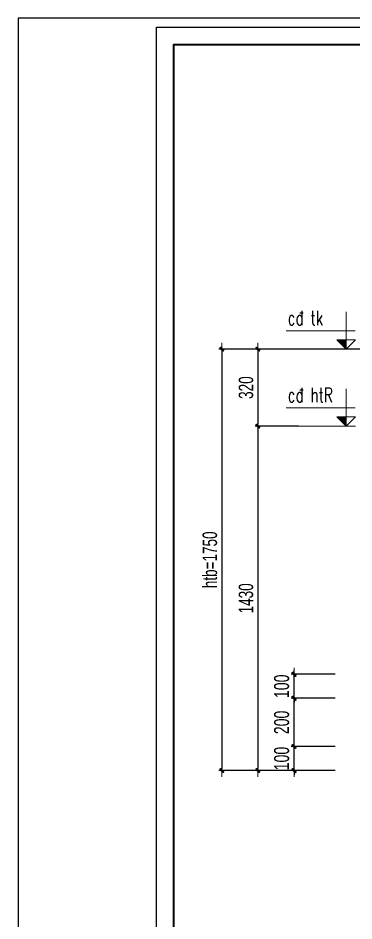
# Model space of a CAD drawing. Header units: inches. Extents: x 2792 to 53517, y -20644 to 27576.
# Drawn here: x 26431 to 27826, y 23204 to 26952 of the extents above; entities that cross this region are included whole.
import ezdxf

# ---------------------------------------------------------------- set-up
doc = ezdxf.new("R2010")
doc.units = ezdxf.units.IN
doc.header["$MEASUREMENT"] = 0
doc.layers.add('ENTTNTHIETKE1', color=2, linetype='Continuous')
doc.layers.add('KHUNGTEN', color=5, linetype='Continuous')
for name, color, linetype, lineweight in [('LC Dim', 8, 'Continuous', 18), ('LC Hatch', 252, 'Continuous', 9), ('LC Khac', 4, 'Continuous', 9), ('LC Text1', 3, 'Continuous', 20), ('THEP', 1, 'Continuous', 35)]:
    doc.layers.add(name, color=color, linetype=linetype, lineweight=lineweight)
doc.styles.add('HOATBIF', font='hoatbif.shx', dxfattribs={"width": 0.7})
doc.styles.add('LC 3', font='vnsimli.shx', dxfattribs={"width": 0.75})
doc.dimstyles.new('1-100(1-25)', dxfattribs={"dimscale": 25, "dimtxt": 2.5, "dimasz": 0.35, "dimexe": 0.5, "dimexo": 0, "dimgap": 0.8, "dimtad": 1, "dimdec": 0, "dimzin": 0, "dimdsep": 46, "dimtxsty": 'HOATBIF', "dimblk1": 'DOT', "dimblk2": 'DOT', "dimsah": 1, "dimcen": -1, "dimdle": 1, "dimclrd": 256, "dimclre": 256, "dimclrt": 4, "dimadec": 3, "dimazin": 2, "dimtfac": 0.333333, "dimtdec": 0, "dimtix": 1, "dimtmove": 2, "dimatfit": 3, "dimldrblk": 'DOT', "dimfxl": 1, "dimtvp": 0.833333, "dimtolj": 1, "dimtzin": 0, "dimarcsym": 0})

# ---------------------------------------------------------------- blocks, each defined once
blk = doc.blocks.new('khung vpn')
at = {"layer": 'Defpoints'}
for p, q in [((52556.46, -4195.446), (52498.758, -4195.446)), ((52498.758, -4195.446), (52498.758, -4235.276))]:
    blk.add_line(p, q, dxfattribs=at)
at = {"layer": 'KHUNGTEN'}
blk.add_lwpolyline([(52556.243, -4234.885), (52502.048, -4234.885), (52502.048, -4195.662), (52556.243, -4195.662)], close=True, dxfattribs=at)
at = {"layer": 'THEP'}
blk.add_lwpolyline([(52555.832, -4234.474), (52502.459, -4234.474), (52502.459, -4196.073), (52555.832, -4196.073)], close=True, dxfattribs=at)
blk = doc.blocks.new('CT')
at = {"layer": 'LC Khac'}
blk.add_hatch(color=252, dxfattribs=at).paths.add_polyline_path([(3.25, 1.6), (1.64, 1.6), (1.64, 0)])
at = {"layer": 'LC Khac', "color": 9, "ltscale": 50}
for p, q in [((0.05, 3.14), (12, 3.14)), ((12.09, 0), (0, 0))]:
    blk.add_line(p, q, dxfattribs=at)
for points in [[(1.64, 6.43), (1.64, 0)], [(1.64, 0), (0.03, 1.6), (1.64, 1.6)], [(1.64, 0), (3.25, 1.6), (1.64, 1.6)]]:
    blk.add_lwpolyline(points, dxfattribs=at)
at = {"layer": 'LC Khac', "color": 3, "style": 'LC 3', "width": 0.75}
blk.add_attdef('CT', (1.91, 3.5), '', height=2.2, dxfattribs=at)
blk = doc.blocks.new('DOT')
at = {"layer": 'LC Dim'}
blk.add_line((-3, 0), (3, 0), dxfattribs=at)
at = {"layer": 'LC Dim', "color": 4}
blk.add_line((-1, -1), (1, 1), dxfattribs=at)
blk.add_lwpolyline([(0.5, 1), (-1, -0.5), (-0.5, -1), (1, 0.5)], close=True, dxfattribs=at)
blk = doc.blocks.new('*D137')
at = {"layer": 'Defpoints', "color": 0, "transparency": 16777216}
for p in [(27856.5, 25578.4, 0), (27427.5, 25258.4), (27596.5, 25258.4, 0)]:
    blk.add_point(p, dxfattribs=at)
at = {"layer": 'LC Dim', "lineweight": -2, "transparency": 16777216}
for p, q in [((27856.5, 25578.4), (27415.5, 25578.4)), ((27427.5, 25570), (27427.5, 25266.8)), ((27596.5, 25258.4), (27415.5, 25258.4))]:
    blk.add_line(p, q, dxfattribs=at)
at = {"layer": 'LC Dim', "lineweight": -2, "transparency": 16777216, "xscale": 8.399999999999999, "yscale": 8.399999999999999, "zscale": 8.399999999999999}
for p, rotation in [((27427.5, 25578.4), 90), ((27427.5, 25258.4), 270)]:
    blk.add_blockref('DOT', p, dxfattribs=dict(at, rotation=rotation))
at = {"layer": 'LC Dim', "color": 4, "transparency": 16777216, "insert": (27378.3, 25418.4), "char_height": 60, "attachment_point": 5, "rotation": 90, "style": 'HOATBIF'}
blk.add_mtext('\\A1;320', dxfattribs=at)
blk = doc.blocks.new('_Dot')
at = {"color": 0, "linetype": 'ByBlock', "lineweight": -2}
blk.add_line((-0.5, 0), (-1, 0), dxfattribs=at)
at = {"color": 0, "linetype": 'ByBlock', "const_width": 0.5}
blk.add_lwpolyline([(-0.25, 0, 1), (0.25, 0, 1)], format="xyb", close=True, dxfattribs=at)
blk = doc.blocks.new('*D138')
at = {"layer": 'Defpoints', "color": 0, "transparency": 16777216}
for p in [(27596.5, 25258.4, 0), (27427.5, 23828.4), (27748.5, 23828.4)]:
    blk.add_point(p, dxfattribs=at)
at = {"layer": 'LC Dim', "lineweight": -2, "transparency": 16777216}
for p, q in [((27596.5, 25258.4), (27415.5, 25258.4)), ((27427.5, 25250), (27427.5, 23836.8)), ((27748.5, 23828.4), (27415.5, 23828.4))]:
    blk.add_line(p, q, dxfattribs=at)
at = {"layer": 'LC Dim', "lineweight": -2, "transparency": 16777216, "xscale": 8.399999999999999, "yscale": 8.399999999999999, "zscale": 8.399999999999999}
for p, rotation in [((27427.5, 25258.4), 90), ((27427.5, 23828.4), 270)]:
    blk.add_blockref('DOT', p, dxfattribs=dict(at, rotation=rotation))
at = {"layer": 'LC Dim', "color": 4, "transparency": 16777216, "insert": (27378.3, 24543.4), "char_height": 60, "attachment_point": 5, "rotation": 90, "style": 'HOATBIF'}
blk.add_mtext('\\A1;1430', dxfattribs=at)
blk = doc.blocks.new('*D139')
at = {"layer": 'Defpoints', "color": 0, "transparency": 16777216}
for p in [(27748.5, 25578.4), (27277.5, 23828.4), (27748.5, 23828.4)]:
    blk.add_point(p, dxfattribs=at)
at = {"layer": 'LC Dim', "lineweight": -2, "transparency": 16777216}
for p, q in [((27748.5, 25578.4), (27265.5, 25578.4)), ((27277.5, 25570), (27277.5, 23836.8)), ((27748.5, 23828.4), (27265.5, 23828.4))]:
    blk.add_line(p, q, dxfattribs=at)
at = {"layer": 'LC Dim', "lineweight": -2, "transparency": 16777216, "xscale": 8.399999999999999, "yscale": 8.399999999999999, "zscale": 8.399999999999999}
for p, rotation in [((27277.5, 25578.4), 90), ((27277.5, 23828.4), 270)]:
    blk.add_blockref('DOT', p, dxfattribs=dict(at, rotation=rotation))
at = {"layer": 'LC Dim', "color": 4, "transparency": 16777216, "insert": (27228.3, 24703.4), "char_height": 60, "attachment_point": 5, "rotation": 90, "style": 'HOATBIF'}
blk.add_mtext('\\A1;htb=1750', dxfattribs=at)
blk = doc.blocks.new('*D140')
at = {"layer": 'Defpoints', "color": 0, "transparency": 16777216}
for p in [(27577.5, 23928.4), (27748.5, 23928.4), (27748.5, 23828.4)]:
    blk.add_point(p, dxfattribs=at)
at = {"layer": 'LC Hatch', "lineweight": -2, "transparency": 16777216}
for p, q in [((27748.5, 23928.4), (27565, 23928.4)), ((27577.5, 23937.2), (27577.5, 23945.9)), ((27577.5, 23828.4), (27577.5, 23928.4)), ((27748.5, 23828.4), (27565, 23828.4)), ((27577.5, 23819.7), (27577.5, 23810.9))]:
    blk.add_line(p, q, dxfattribs=at)
at = {"layer": 'LC Hatch', "lineweight": -2, "transparency": 16777216, "xscale": 8.75, "yscale": 8.75, "zscale": 8.75}
for p, rotation in [((27577.5, 23928.4), 270), ((27577.5, 23828.4), 90)]:
    blk.add_blockref('DOT', p, dxfattribs=dict(at, rotation=rotation))
at = {"layer": 'LC Hatch', "color": 4, "transparency": 16777216, "insert": (27526.3, 23878.4), "char_height": 62.5, "attachment_point": 5, "rotation": 90, "style": 'HOATBIF'}
blk.add_mtext('\\A1;100', dxfattribs=at)
blk = doc.blocks.new('*D141')
at = {"layer": 'Defpoints', "color": 0, "transparency": 16777216}
for p in [(27577.5, 24128.4), (27748.5, 24128.4), (27748.5, 23928.4)]:
    blk.add_point(p, dxfattribs=at)
at = {"layer": 'LC Hatch', "lineweight": -2, "transparency": 16777216}
for p, q in [((27748.5, 24128.4), (27565, 24128.4)), ((27577.5, 23937.2), (27577.5, 24119.7)), ((27748.5, 23928.4), (27565, 23928.4))]:
    blk.add_line(p, q, dxfattribs=at)
at = {"layer": 'LC Hatch', "lineweight": -2, "transparency": 16777216, "xscale": 8.75, "yscale": 8.75, "zscale": 8.75}
for p, rotation in [((27577.5, 24128.4), 90), ((27577.5, 23928.4), 270)]:
    blk.add_blockref('DOT', p, dxfattribs=dict(at, rotation=rotation))
at = {"layer": 'LC Hatch', "color": 4, "transparency": 16777216, "insert": (27526.3, 24028.4), "char_height": 62.5, "attachment_point": 5, "rotation": 90, "style": 'HOATBIF'}
blk.add_mtext('\\A1;200', dxfattribs=at)
blk = doc.blocks.new('*D142')
at = {"layer": 'Defpoints', "color": 0, "transparency": 16777216}
for p in [(27577.5, 24228.4), (27748.5, 24228.4), (27748.5, 24128.4)]:
    blk.add_point(p, dxfattribs=at)
at = {"layer": 'LC Hatch', "lineweight": -2, "transparency": 16777216}
for p, q in [((27748.5, 24228.4), (27565, 24228.4)), ((27577.5, 24237.2), (27577.5, 24245.9)), ((27577.5, 24128.4), (27577.5, 24228.4)), ((27748.5, 24128.4), (27565, 24128.4)), ((27577.5, 24119.7), (27577.5, 24110.9))]:
    blk.add_line(p, q, dxfattribs=at)
at = {"layer": 'LC Hatch', "lineweight": -2, "transparency": 16777216, "xscale": 8.75, "yscale": 8.75, "zscale": 8.75}
for p, rotation in [((27577.5, 24228.4), 270), ((27577.5, 24128.4), 90)]:
    blk.add_blockref('DOT', p, dxfattribs=dict(at, rotation=rotation))
at = {"layer": 'LC Hatch', "color": 4, "transparency": 16777216, "insert": (27526.3, 24178.4), "char_height": 62.5, "attachment_point": 5, "rotation": 90, "style": 'HOATBIF'}
blk.add_mtext('\\A1;100', dxfattribs=at)

msp = doc.modelspace()

# ---------------------------------------------------------------- block references
at = {"layer": 'ENTTNTHIETKE1', "color": 6, "xscale": 174.6923362277684, "yscale": 174.6923362275322, "zscale": 174.6923362275149}
msp.add_blockref('khung vpn', (-9144699.3, 759864.6, 0), dxfattribs=at)
at = {"layer": 'LC Text1'}
ref = msp.add_blockref('CT', (27833, 25578.4, 0), dxfattribs=dict(at, xscale=-24.00000017379419, yscale=24.00000017379419, zscale=24.00000017379419, rotation=0.000783707937985767))
ref.add_attrib('CT', 'c® tk', (27551.4, 25677.8, 0), dxfattribs={"color": 3, "height": 59.52, "rotation": 0.0008, "style": 'LC 3', "width": 0.7})
ref = msp.add_blockref('CT', (27833, 25258.4, 0), dxfattribs=dict(at, xscale=-24.00000017379419, yscale=24.00000017379419, zscale=24.00000017379419, rotation=0.000783707937985767))
ref.add_attrib('CT', 'c® htR', (27551.4, 25357.8, 0), dxfattribs={"color": 3, "height": 59.52, "rotation": 0.0008, "style": 'LC 3', "width": 0.7})

# ---------------------------------------------------------------- dimensions: what is measured, and where the dimension line sits
at = {"layer": 'LC Dim', "color": 1}
dim = msp.add_linear_dim(base=(27277.5, 23828.4), p1=(27748.5, 25578.4), p2=(27748.5, 23828.4), angle=90, text='htb=<>', dimstyle='1-100(1-25)', override={"dimscale": 24}, dxfattribs=at)
dim.commit()
dim.dimension.update_dxf_attribs({"geometry": '*D139', "text_midpoint": (27228.3, 24703.4)})
for base, p1, p2, picture, middle in [((27427.5, 25258.4), (27856.5, 25578.4, 0), (27596.5, 25258.4, 0), '*D137', (27378.3, 25418.4)), ((27427.5, 23828.4), (27596.5, 25258.4, 0), (27748.5, 23828.4), '*D138', (27378.3, 24543.4))]:
    dim = msp.add_linear_dim(base=base, p1=p1, p2=p2, angle=90, dimstyle='1-100(1-25)', override={"dimscale": 24}, dxfattribs=at)
    dim.commit()
    dim.dimension.update_dxf_attribs({"geometry": picture, "text_midpoint": middle})
at = {"layer": 'LC Hatch', "color": 1}
for base, p1, p2, picture, middle in [((27577.5, 24228.4), (27748.5, 24128.4), (27748.5, 24228.4), '*D142', (27526.3, 24178.4)), ((27577.5, 24128.4), (27748.5, 23928.4), (27748.5, 24128.4), '*D141', (27526.3, 24028.4)), ((27577.5, 23928.4), (27748.5, 23828.4), (27748.5, 23928.4), '*D140', (27526.3, 23878.4))]:
    dim = msp.add_linear_dim(base=base, p1=p1, p2=p2, angle=90, dimstyle='1-100(1-25)', dxfattribs=at)
    dim.commit()
    dim.dimension.update_dxf_attribs({"geometry": picture, "text_midpoint": middle})

doc.saveas('drawing.dxf')
